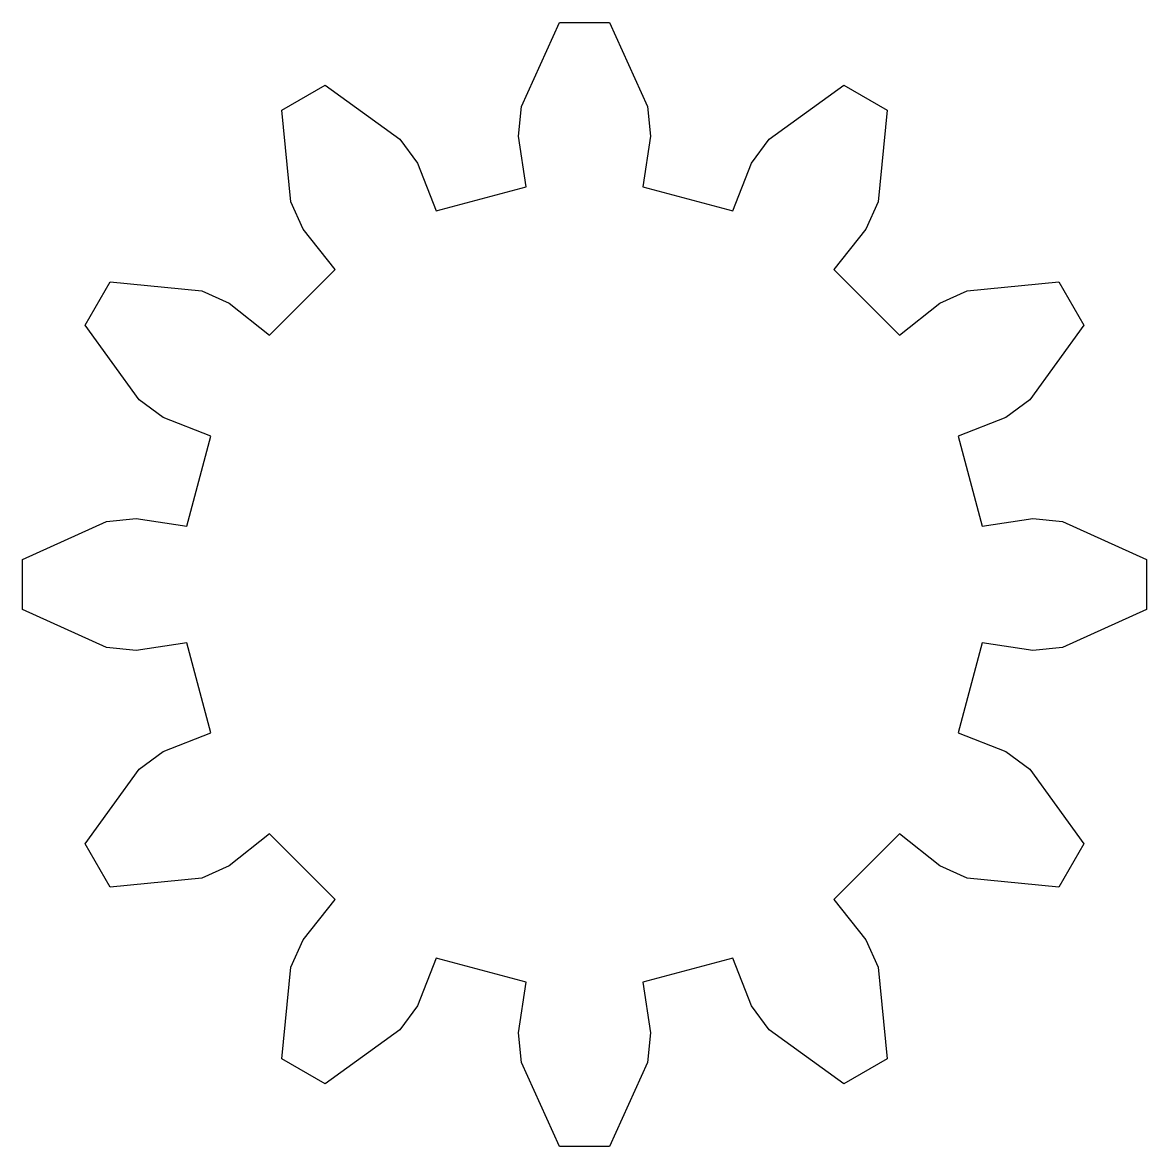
# Model space of a CAD drawing. Extents: x 73.6 to 87, y 118.5 to 131.8.
import ezdxf

# ---------------------------------------------------------------- set-up
doc = ezdxf.new("R2010")
doc.units = 0
doc.layers.add('Layer_1', color=7, linetype='CONTINUOUS')

msp = doc.modelspace()

# ---------------------------------------------------------------- linework, layer by layer
at = {"layer": 'Layer_1', "color": 7}
msp.add_lwpolyline([(85.038483, 125.84266), (85.641403, 125.9312), (85.995053, 125.89682), (86.992423, 125.44532), (86.992423, 124.8526), (85.995053, 124.4011), (85.641403, 124.36672), (85.038483, 124.45526), (84.752433, 123.38773), (85.318853, 123.16294), (85.607933, 122.95635), (86.245933, 122.06665), (85.949573, 121.55334), (84.860073, 121.66101), (84.536613, 121.80807), (84.058733, 122.18621), (83.277243, 121.40472), (83.655383, 120.92684), (83.802443, 120.60338), (83.910113, 119.51388), (83.396803, 119.21752), (82.507103, 119.85552), (82.300513, 120.1446), (82.075723, 120.71102), (81.008193, 120.42497), (81.096733, 119.82205), (81.062353, 119.4684), (80.610853, 118.47103), (80.018133, 118.47103), (79.566633, 119.4684), (79.532253, 119.82205), (79.620793, 120.42497), (78.553263, 120.71102), (78.328473, 120.1446), (78.121883, 119.85552), (77.232183, 119.21752), (76.718873, 119.51388), (76.826543, 120.60338), (76.973603, 120.92684), (77.351743, 121.40472), (76.570253, 122.18621), (76.092373, 121.80807), (75.768913, 121.66101), (74.679413, 121.55334), (74.383053, 122.06665), (75.021053, 122.95635), (75.310133, 123.16294), (75.876553, 123.38773), (75.590503, 124.45526), (74.987583, 124.36672), (74.633933, 124.4011), (73.636563, 124.8526), (73.636563, 125.44532), (74.633933, 125.89682), (74.987583, 125.9312), (75.590503, 125.84266), (75.876553, 126.91019), (75.310133, 127.13498), (75.021053, 127.34157), (74.383053, 128.23127), (74.679413, 128.74458), (75.768913, 128.63691), (76.092373, 128.48985), (76.570253, 128.11171), (77.351743, 128.8932), (76.973603, 129.37108), (76.826543, 129.69454), (76.718873, 130.78404), (77.232183, 131.0804), (78.121883, 130.4424), (78.328473, 130.15332), (78.553263, 129.5869), (79.620793, 129.87295), (79.532253, 130.47587), (79.566633, 130.82952), (80.018133, 131.82689), (80.610853, 131.82689), (81.062353, 130.82952), (81.096733, 130.47587), (81.008193, 129.87295), (82.075723, 129.5869), (82.300513, 130.15332), (82.507103, 130.4424), (83.396803, 131.0804), (83.910113, 130.78404), (83.802443, 129.69454), (83.655383, 129.37108), (83.277243, 128.8932), (84.058733, 128.11171), (84.536613, 128.48985), (84.860073, 128.63691), (85.949573, 128.74458), (86.245933, 128.23127), (85.607933, 127.34157), (85.318853, 127.13498), (84.752433, 126.91019)], close=True, dxfattribs=at)

doc.saveas('drawing.dxf')
